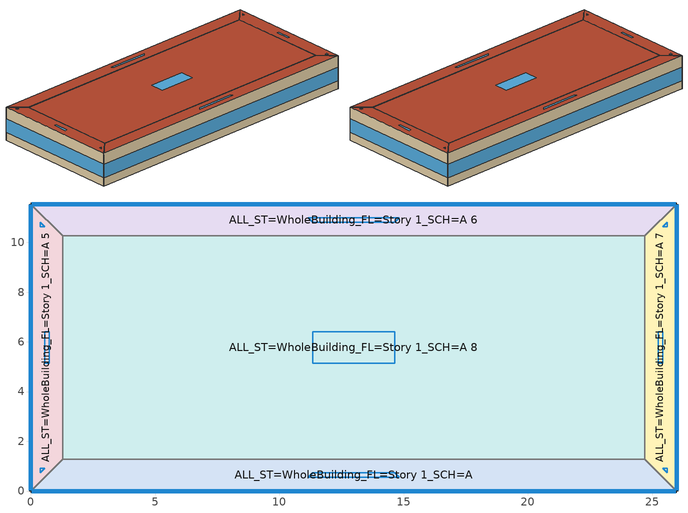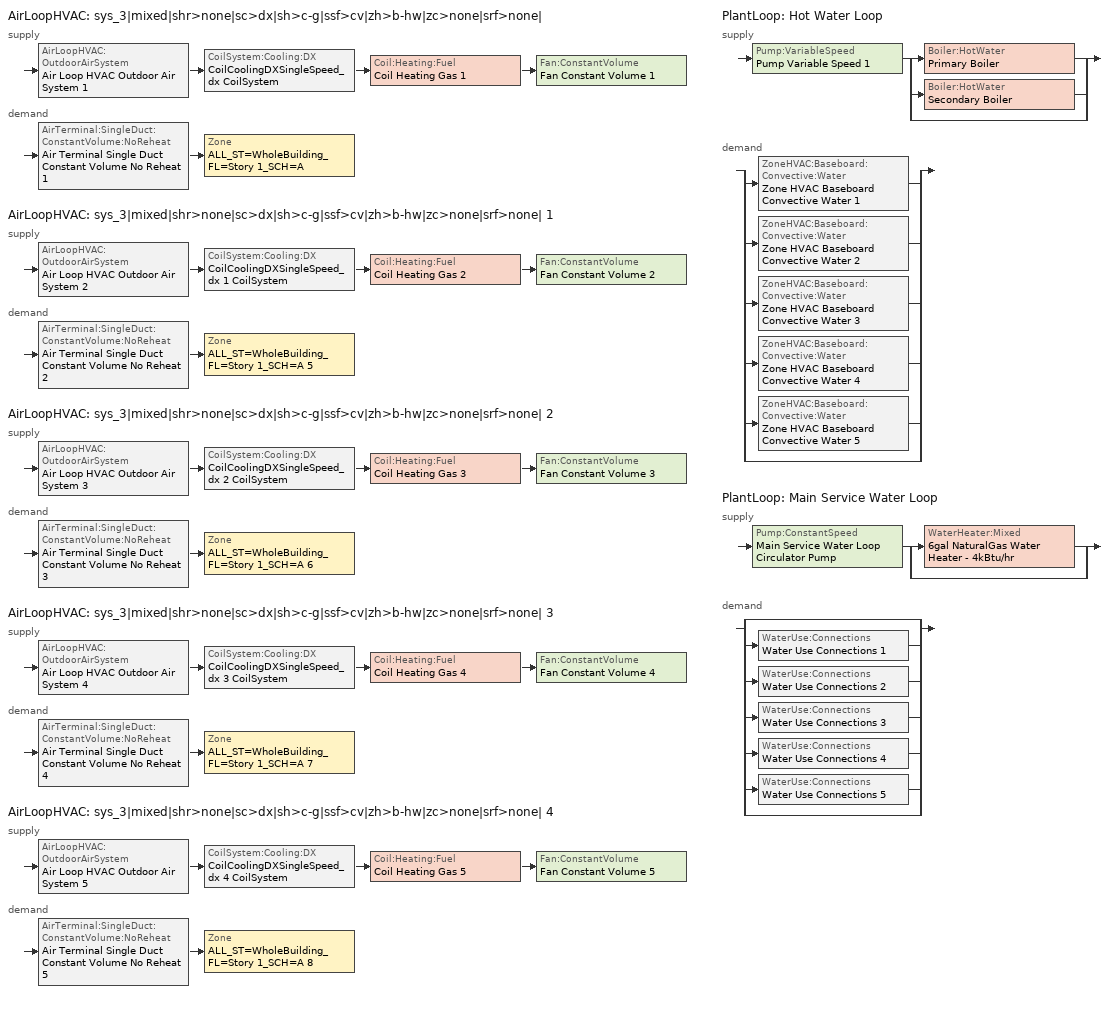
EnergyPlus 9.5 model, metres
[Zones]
ALL_ST=WholeBuilding_FL=Story 1_SCH=A
 floor ground (BTAP-Grnd-Floor-Mass:U-0.757): 25.98,0 0,0 1.28,1.28 24.7,1.28 z0
 wall outside (BTAP-Ext-Wall-Mass:U-0.265): 0,0 25.98,0 z0:3
 wall to ALL_ST=WholeBuilding_FL=Story 1_SCH=A 5 (BTAP-Int-Wall): 1.28,1.28 0,0 z0:3
 wall to ALL_ST=WholeBuilding_FL=Story 1_SCH=A 8 (BTAP-Int-Wall): 24.7,1.28 1.28,1.28 z0:3
 wall to ALL_ST=WholeBuilding_FL=Story 1_SCH=A 7 (BTAP-Int-Wall): 25.98,0 24.7,1.28 z0:3
 window (BTAP-Ext-FixedWindow:U=0.190 SHGC=0.600): 0.03,0 25.96,0 z0.76:1.96
 roof outside (BTAP-Ext-Roof-Metal:U-0.156): 24.7,1.28 1.28,1.28 0,0 25.98,0 z3
 skylight (BTAP-Ext-Skylights:U=0.269 SHGC=0.600): 14.65,0.73 11.33,0.73 11.15,0.55 14.83,0.55 z3
ALL_ST=WholeBuilding_FL=Story 1_SCH=A 5
 floor ground (BTAP-Grnd-Floor-Mass:U-0.757): 0,0 0,11.55 1.28,10.26 1.28,1.28 z0
 wall outside (BTAP-Ext-Wall-Mass:U-0.265): 0,11.55 0,0 z0:3
 wall to ALL_ST=WholeBuilding_FL=Story 1_SCH=A 6 (BTAP-Int-Wall): 1.28,10.26 0,11.55 z0:3
 wall to ALL_ST=WholeBuilding_FL=Story 1_SCH=A 8 (BTAP-Int-Wall): 1.28,1.28 1.28,10.26 z0:3
 window (BTAP-Ext-FixedWindow:U=0.190 SHGC=0.600): 0,11.52 0,0.03 z0.76:1.97
 roof outside (BTAP-Ext-Roof-Metal:U-0.156): 1.28,1.28 1.28,10.26 0,11.55 0,0 z3
 skylight (BTAP-Ext-Skylights:U=0.269 SHGC=0.600): 0.73,6.41 0.55,6.41 0.55,5.14 0.73,5.14 z3; 0.37,10.81 0.37,10.63 0.55,10.63 z3; 0.55,0.92 0.37,0.92 0.37,0.73 z3
ALL_ST=WholeBuilding_FL=Story 1_SCH=A 6
 floor ground (BTAP-Grnd-Floor-Mass:U-0.757): 0,11.55 25.98,11.55 24.7,10.26 1.28,10.26 z0
 wall outside (BTAP-Ext-Wall-Mass:U-0.265): 25.98,11.55 0,11.55 z0:3
 wall to ALL_ST=WholeBuilding_FL=Story 1_SCH=A 8 (BTAP-Int-Wall): 1.28,10.26 24.7,10.26 z0:3
 wall to ALL_ST=WholeBuilding_FL=Story 1_SCH=A 7 (BTAP-Int-Wall): 24.7,10.26 25.98,11.55 z0:3
 window (BTAP-Ext-FixedWindow:U=0.190 SHGC=0.600): 25.96,11.55 0.03,11.55 z0.76:1.96
 roof outside (BTAP-Ext-Roof-Metal:U-0.156): 1.28,10.26 24.7,10.26 25.98,11.55 0,11.55 z3
 skylight (BTAP-Ext-Skylights:U=0.269 SHGC=0.600): 11.33,10.81 14.65,10.81 14.83,11 11.15,11 z3
ALL_ST=WholeBuilding_FL=Story 1_SCH=A 7
 floor ground (BTAP-Grnd-Floor-Mass:U-0.757): 25.98,11.55 25.98,0 24.7,1.28 24.7,10.26 z0
 wall outside (BTAP-Ext-Wall-Mass:U-0.265): 25.98,0 25.98,11.55 z0:3
 wall to ALL_ST=WholeBuilding_FL=Story 1_SCH=A 8 (BTAP-Int-Wall): 24.7,10.26 24.7,1.28 z0:3
 window (BTAP-Ext-FixedWindow:U=0.190 SHGC=0.600): 25.98,0.03 25.98,11.52 z0.76:1.97
 roof outside (BTAP-Ext-Roof-Metal:U-0.156): 24.7,10.26 24.7,1.28 25.98,0 25.98,11.55 z3
 skylight (BTAP-Ext-Skylights:U=0.269 SHGC=0.600): 25.61,0.92 25.43,0.92 25.61,0.73 z3; 25.43,6.41 25.25,6.41 25.25,5.14 25.43,5.14 z3; 25.61,10.81 25.43,10.63 25.61,10.63 z3
ALL_ST=WholeBuilding_FL=Story 1_SCH=A 8
 floor ground (BTAP-Grnd-Floor-Mass:U-0.757): 1.28,1.28 1.28,10.26 24.7,10.26 24.7,1.28 z0
 roof outside (BTAP-Ext-Roof-Metal:U-0.156): 24.7,1.28 24.7,10.26 1.28,10.26 1.28,1.28 z3
 skylight (BTAP-Ext-Skylights:U=0.269 SHGC=0.600): 14.65,5.14 14.65,6.41 11.33,6.41 11.33,5.14 z3
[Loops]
AirLoopHVAC 'sys_3|mixed|shr>none|sc>dx|sh>c-g|ssf>cv|zh>b-hw|zc>none|srf>none|'
 supply: AirLoopHVAC:OutdoorAirSystem 'Air Loop HVAC Outdoor Air System 1' > CoilSystem:Cooling:DX 'CoilCoolingDXSingleSpeed_dx CoilSystem' > Coil:Heating:Fuel 'Coil Heating Gas 1' > Fan:ConstantVolume 'Fan Constant Volume 1'
 demand: AirTerminal:SingleDuct:ConstantVolume:NoReheat 'Air Terminal Single Duct Constant Volume No Reheat 1' > Zone 'ALL_ST=WholeBuilding_FL=Story 1_SCH=A'
AirLoopHVAC 'sys_3|mixed|shr>none|sc>dx|sh>c-g|ssf>cv|zh>b-hw|zc>none|srf>none| 1'
 supply: AirLoopHVAC:OutdoorAirSystem 'Air Loop HVAC Outdoor Air System 2' > CoilSystem:Cooling:DX 'CoilCoolingDXSingleSpeed_dx 1 CoilSystem' > Coil:Heating:Fuel 'Coil Heating Gas 2' > Fan:ConstantVolume 'Fan Constant Volume 2'
 demand: AirTerminal:SingleDuct:ConstantVolume:NoReheat 'Air Terminal Single Duct Constant Volume No Reheat 2' > Zone 'ALL_ST=WholeBuilding_FL=Story 1_SCH=A 5'
AirLoopHVAC 'sys_3|mixed|shr>none|sc>dx|sh>c-g|ssf>cv|zh>b-hw|zc>none|srf>none| 2'
 supply: AirLoopHVAC:OutdoorAirSystem 'Air Loop HVAC Outdoor Air System 3' > CoilSystem:Cooling:DX 'CoilCoolingDXSingleSpeed_dx 2 CoilSystem' > Coil:Heating:Fuel 'Coil Heating Gas 3' > Fan:ConstantVolume 'Fan Constant Volume 3'
 demand: AirTerminal:SingleDuct:ConstantVolume:NoReheat 'Air Terminal Single Duct Constant Volume No Reheat 3' > Zone 'ALL_ST=WholeBuilding_FL=Story 1_SCH=A 6'
AirLoopHVAC 'sys_3|mixed|shr>none|sc>dx|sh>c-g|ssf>cv|zh>b-hw|zc>none|srf>none| 3'
 supply: AirLoopHVAC:OutdoorAirSystem 'Air Loop HVAC Outdoor Air System 4' > CoilSystem:Cooling:DX 'CoilCoolingDXSingleSpeed_dx 3 CoilSystem' > Coil:Heating:Fuel 'Coil Heating Gas 4' > Fan:ConstantVolume 'Fan Constant Volume 4'
 demand: AirTerminal:SingleDuct:ConstantVolume:NoReheat 'Air Terminal Single Duct Constant Volume No Reheat 4' > Zone 'ALL_ST=WholeBuilding_FL=Story 1_SCH=A 7'
AirLoopHVAC 'sys_3|mixed|shr>none|sc>dx|sh>c-g|ssf>cv|zh>b-hw|zc>none|srf>none| 4'
 supply: AirLoopHVAC:OutdoorAirSystem 'Air Loop HVAC Outdoor Air System 5' > CoilSystem:Cooling:DX 'CoilCoolingDXSingleSpeed_dx 4 CoilSystem' > Coil:Heating:Fuel 'Coil Heating Gas 5' > Fan:ConstantVolume 'Fan Constant Volume 5'
 demand: AirTerminal:SingleDuct:ConstantVolume:NoReheat 'Air Terminal Single Duct Constant Volume No Reheat 5' > Zone 'ALL_ST=WholeBuilding_FL=Story 1_SCH=A 8'
PlantLoop 'Hot Water Loop'
 supply: Pump:VariableSpeed 'Pump Variable Speed 1' > split
  | Boiler:HotWater 'Primary Boiler'
  | Boiler:HotWater 'Secondary Boiler'
  | bypass
 demand: split
  | ZoneHVAC:Baseboard:Convective:Water 'Zone HVAC Baseboard Convective Water 1'
  | ZoneHVAC:Baseboard:Convective:Water 'Zone HVAC Baseboard Convective Water 2'
  | ZoneHVAC:Baseboard:Convective:Water 'Zone HVAC Baseboard Convective Water 3'
  | ZoneHVAC:Baseboard:Convective:Water 'Zone HVAC Baseboard Convective Water 4'
  | ZoneHVAC:Baseboard:Convective:Water 'Zone HVAC Baseboard Convective Water 5'
  | bypass
PlantLoop 'Main Service Water Loop'
 supply: Pump:ConstantSpeed 'Main Service Water Loop Circulator Pump' > split
  | WaterHeater:Mixed '6gal NaturalGas Water Heater - 4kBtu/hr'
  | bypass
 demand: split
  | bypass
  | WaterUse:Connections 'Water Use Connections 1'
  | WaterUse:Connections 'Water Use Connections 2'
  | WaterUse:Connections 'Water Use Connections 3'
  | WaterUse:Connections 'Water Use Connections 4'
  | WaterUse:Connections 'Water Use Connections 5'
  | bypass
[Building]
SmallOffice_Rectangular_NECB2017: North Axis {deg}=0
[Site:Location]
Windsor Intl AP_ON_CAN: Latitude {deg}=42.276; Longitude {deg}=-82.956; Time Zone {hr}=-5; Elevation {m}=189.6
[Site:GroundTemperature:BuildingSurface]
19.527, 19.502, 19.536, 19.598, 20.002, 21.64, 22.225, 22.375, 21.449, 20.121, 19.802, 19.633
[Site:WaterMainsTemperature]
Calculation Method=Correlation; Annual Average Outdoor Air Temperature {C}=10.5083; Maximum Difference In Monthly Average Outdoor Air Temperatures {deltaC}=24.6
[SizingPeriod:DesignDay] Day of Month=21; Dry-Bulb Temperature Range Modifier Type=DefaultMultipliers; Humidity Condition Type=Wetbulb; Barometric Pressure {Pa}=99068; Rain Indicator=No; Snow Indicator=No; Daylight Saving Time Indicator=No
Name | Month | Day Type | Maximum Dry-Bulb Temperature {C} | Daily Dry-Bulb Temperature Range {deltaC} | Wetbulb or DewPoint at Maximum Dry-Bulb {C} | Wind Speed {m/s} | Wind Direction {deg} | Solar Model Indicator | ASHRAE Clear Sky Optical Depth for Beam Irradiance (taub) | ASHRAE Clear Sky Optical Depth for Diffuse Irradiance (taud) | Sky Clearness
Windsor Intl AP Ann Clg .4% Condns DB=>MWB | 7 | SummerDesignDay | 32 | 9.1 | 23.1 | 5.4 | 230 | ASHRAETau | 0.438 | 2.254
Windsor Intl AP Ann Htg 99.6% Condns DB | 1 | WinterDesignDay | -15.5 | 0 | -15.5 | 5.1 | 240 | ASHRAEClearSky |  |  | 0
[Material] Thermal Absorptance=0.9
Name | Roughness | Thickness {m} | Conductivity {W/m-K} | Density {kg/m3} | Specific Heat {J/kg-K} | Solar Absorptance | Visible Absorptance
1/2IN Gypsum 1 | Smooth | 0.0127 | 0.16 | 784.9 | 830 | 0.4 | 0.4
1IN Stucco 1 | Smooth | 0.0253 | 0.6918 | 1858 | 837 | 0.7 | 0.92
6 in. Normalweight Concrete Floor 1 | MediumRough | 0.1524 | 2.31 | 2322 | 832 | 0.7 | 0.7
8IN CONCRETE HW RefBldg 1 | Rough | 0.2032 | 1.311 | 2240 | 836.8 | 0.7 | 0.7
G01 13mm gypsum board 1 | Smooth | 0.0127 | 0.16 | 800 | 1090 | 0.7 | 0.5
Metal Roof Surface 1 | Smooth | 0.0008 | 45.28 | 7824 | 500 | 0.7 | 0.7
[Material:NoMass] Roughness=Smooth; Thermal Absorptance=0.9; Solar Absorptance=0.7
Name | Thermal Resistance {m2-K/W} | Visible Absorptance
Typical Carpet Pad 2 | 1.25503 | 0.8
Typical Insulation 2 | 3.50264 | 0.7
Typical Insulation 3 | 6.41024 | 0.7
[WindowMaterial:SimpleGlazingSystem] Solar Heat Gain Coefficient=0.6; Visible Transmittance=0.21
Name | U-Factor {W/m2-K}
SimpleGlazing:U=0.190 SHGC=0.600 | 1.9
SimpleGlazing:U=0.269 SHGC=0.600 | 2.69
[Construction]
BTAP-Ext-FixedWindow:U=0.190 SHGC=0.600: SimpleGlazing:U=0.190 SHGC=0.600
BTAP-Ext-Roof-Metal:U-0.156: Metal Roof Surface 1, Typical Insulation 3
BTAP-Ext-Skylights:U=0.269 SHGC=0.600: SimpleGlazing:U=0.269 SHGC=0.600
BTAP-Ext-Wall-Mass:U-0.265: 1IN Stucco 1, 8IN CONCRETE HW RefBldg 1, Typical Insulation 2, 1/2IN Gypsum 1
BTAP-Grnd-Floor-Mass:U-0.757: 6 in. Normalweight Concrete Floor 1, Typical Carpet Pad 2
BTAP-Int-Wall: G01 13mm gypsum board 1, G01 13mm gypsum board 1
[Zone] Multiplier=1; Part of Total Floor Area=Yes
ALL_ST=WholeBuilding_FL=Story 1_SCH=A; ALL_ST=WholeBuilding_FL=Story 1_SCH=A 5; ALL_ST=WholeBuilding_FL=Story 1_SCH=A 6; ALL_ST=WholeBuilding_FL=Story 1_SCH=A 7; ALL_ST=WholeBuilding_FL=Story 1_SCH=A 8
[ZoneInfiltration:DesignFlowRate] Schedule=Always On Discrete; Design Flow Rate Calculation Method=Flow/ExteriorArea; Flow per Exterior Surface Area {m3/s-m2}=0.000464174; Constant Term Coefficient=0; Temperature Term Coefficient=0; Velocity Term Coefficient=0.224; Velocity Squared Term Coefficient=0
Name | Zone or ZoneList
Story 1 South Perimeter Space Infiltration | ALL_ST=WholeBuilding_FL=Story 1_SCH=A
Story 1 West Perimeter Space Infiltration | ALL_ST=WholeBuilding_FL=Story 1_SCH=A 5
Story 1 North Perimeter Space Infiltration | ALL_ST=WholeBuilding_FL=Story 1_SCH=A 6
Story 1 East Perimeter Space Infiltration | ALL_ST=WholeBuilding_FL=Story 1_SCH=A 7
Story 1 Core Space Infiltration | ALL_ST=WholeBuilding_FL=Story 1_SCH=A 8
[ZoneControl:Thermostat] Temperature Difference Between Cutout And Setpoint {deltaC}=0
Name | Zone or ZoneList | Control Type Schedule | Control 1
ALL_ST=WholeBuilding_FL=Story 1_SCH=A Thermostat | ALL_ST=WholeBuilding_FL=Story 1_SCH=A | ALL_ST=WholeBuilding_FL=Story 1_SCH=A Thermostat Schedule | Office WholeBuilding Thermostat 11
ALL_ST=WholeBuilding_FL=Story 1_SCH=A 5 Thermostat | ALL_ST=WholeBuilding_FL=Story 1_SCH=A 5 | ALL_ST=WholeBuilding_FL=Story 1_SCH=A 5 Thermostat Schedule | Office WholeBuilding Thermostat 12
ALL_ST=WholeBuilding_FL=Story 1_SCH=A 6 Thermostat | ALL_ST=WholeBuilding_FL=Story 1_SCH=A 6 | ALL_ST=WholeBuilding_FL=Story 1_SCH=A 6 Thermostat Schedule | Office WholeBuilding Thermostat 13
ALL_ST=WholeBuilding_FL=Story 1_SCH=A 7 Thermostat | ALL_ST=WholeBuilding_FL=Story 1_SCH=A 7 | ALL_ST=WholeBuilding_FL=Story 1_SCH=A 7 Thermostat Schedule | Office WholeBuilding Thermostat 14
ALL_ST=WholeBuilding_FL=Story 1_SCH=A 8 Thermostat | ALL_ST=WholeBuilding_FL=Story 1_SCH=A 8 | ALL_ST=WholeBuilding_FL=Story 1_SCH=A 8 Thermostat Schedule | Office WholeBuilding Thermostat 15
[ThermostatSetpoint:DualSetpoint] Heating Setpoint Temperature Schedule=NECB-A-Thermostat Setpoint-Heating; Cooling Setpoint Temperature Schedule=NECB-A-Thermostat Setpoint-Cooling
Office WholeBuilding Thermostat 11; Office WholeBuilding Thermostat 12; Office WholeBuilding Thermostat 13; Office WholeBuilding Thermostat 14; Office WholeBuilding Thermostat 15
[AirTerminal:SingleDuct:ConstantVolume:NoReheat] Availability Schedule=Always On Discrete; Maximum Air Flow Rate {m3/s}=AutoSize
Air Terminal Single Duct Constant Volume No Reheat 1; Air Terminal Single Duct Constant Volume No Reheat 2; Air Terminal Single Duct Constant Volume No Reheat 3; Air Terminal Single Duct Constant Volume No Reheat 4; Air Terminal Single Duct Constant Volume No Reheat 5
[ZoneHVAC:Baseboard:Convective:Water] Availability Schedule=Always On Discrete; Heating Design Capacity Method=HeatingDesignCapacity; Heating Design Capacity {W}=Autosize; Heating Design Capacity Per Floor Area {W/m2}=0; Fraction of Autosized Heating Design Capacity=0.8; U-Factor Times Area Value {W/K}=Autosize; Maximum Water Flow Rate {m3/s}=Autosize; Convergence Tolerance=0.001
Zone HVAC Baseboard Convective Water 1; Zone HVAC Baseboard Convective Water 2; Zone HVAC Baseboard Convective Water 3; Zone HVAC Baseboard Convective Water 4; Zone HVAC Baseboard Convective Water 5
[Zone equipment]
ALL_ST=WholeBuilding_FL=Story 1_SCH=A: Air Terminal Single Duct Constant Volume No Reheat 1, Zone HVAC Baseboard Convective Water 1
ALL_ST=WholeBuilding_FL=Story 1_SCH=A 5: Air Terminal Single Duct Constant Volume No Reheat 2, Zone HVAC Baseboard Convective Water 2
ALL_ST=WholeBuilding_FL=Story 1_SCH=A 6: Air Terminal Single Duct Constant Volume No Reheat 3, Zone HVAC Baseboard Convective Water 3
ALL_ST=WholeBuilding_FL=Story 1_SCH=A 7: Air Terminal Single Duct Constant Volume No Reheat 4, Zone HVAC Baseboard Convective Water 4
ALL_ST=WholeBuilding_FL=Story 1_SCH=A 8: Air Terminal Single Duct Constant Volume No Reheat 5, Zone HVAC Baseboard Convective Water 5
[Sizing:Zone] Zone Cooling Design Supply Air Temperature Input Method=TemperatureDifference; Zone Cooling Design Supply Air Temperature {C}=14; Zone Cooling Design Supply Air Temperature Difference {deltaC}=11; Zone Heating Design Supply Air Temperature Input Method=TemperatureDifference; Zone Heating Design Supply Air Temperature {C}=40; Zone Heating Design Supply Air Temperature Difference {deltaC}=21; Zone Cooling Design Supply Air Humidity Ratio {kgWater/kgDryAir}=0.0085; Zone Heating Design Supply Air Humidity Ratio {kgWater/kgDryAir}=0.008; Design Specification Outdoor Air Object=Office WholeBuilding Ventilation; Zone Heating Sizing Factor=1.3; Zone Cooling Sizing Factor=1.1; Cooling Design Air Flow Method=DesignDay; Cooling Design Air Flow Rate {m3/s}=0; Cooling Minimum Air Flow per Zone Floor Area {m3/s-m2}=0.000762; Cooling Minimum Air Flow {m3/s}=0; Cooling Minimum Air Flow Fraction=0; Heating Design Air Flow Method=DesignDay; Heating Design Air Flow Rate {m3/s}=0; Heating Maximum Air Flow per Zone Floor Area {m3/s-m2}=0.002032; Heating Maximum Air Flow {m3/s}=0.141576; Heating Maximum Air Flow Fraction=0.3; Account for Dedicated Outdoor Air System=No
ALL_ST=WholeBuilding_FL=Story 1_SCH=A; ALL_ST=WholeBuilding_FL=Story 1_SCH=A 5; ALL_ST=WholeBuilding_FL=Story 1_SCH=A 6; ALL_ST=WholeBuilding_FL=Story 1_SCH=A 7; ALL_ST=WholeBuilding_FL=Story 1_SCH=A 8
[Controller:MechanicalVentilation] Availability Schedule=Always On Discrete; Demand Controlled Ventilation=No; System Outdoor Air Method=ZoneSum; Design Specification Outdoor Air Object Name 1=Office WholeBuilding Ventilation
Name | Zone or ZoneList Name 1
Controller Mechanical Ventilation 1 | ALL_ST=WholeBuilding_FL=Story 1_SCH=A
Controller Mechanical Ventilation 2 | ALL_ST=WholeBuilding_FL=Story 1_SCH=A 5
Controller Mechanical Ventilation 3 | ALL_ST=WholeBuilding_FL=Story 1_SCH=A 6
Controller Mechanical Ventilation 4 | ALL_ST=WholeBuilding_FL=Story 1_SCH=A 7
Controller Mechanical Ventilation 5 | ALL_ST=WholeBuilding_FL=Story 1_SCH=A 8
[DesignSpecification:OutdoorAir]
Office WholeBuilding Ventilation: Outdoor Air Method=Sum; Outdoor Air Flow per Person {m3/s-person}=0.00235974; Outdoor Air Flow per Zone Floor Area {m3/s-m2}=0.0003048; Outdoor Air Flow per Zone {m3/s}=0; Outdoor Air Flow Air Changes per Hour {1/hr}=0
[AirLoopHVAC] Design Supply Air Flow Rate {m3/s}=AutoSize; Design Return Air Flow Fraction of Supply Air Flow=1
sys_3|mixed|shr>none|sc>dx|sh>c-g|ssf>cv|zh>b-hw|zc>none|srf>none|; sys_3|mixed|shr>none|sc>dx|sh>c-g|ssf>cv|zh>b-hw|zc>none|srf>none| 1; sys_3|mixed|shr>none|sc>dx|sh>c-g|ssf>cv|zh>b-hw|zc>none|srf>none| 2; sys_3|mixed|shr>none|sc>dx|sh>c-g|ssf>cv|zh>b-hw|zc>none|srf>none| 3; sys_3|mixed|shr>none|sc>dx|sh>c-g|ssf>cv|zh>b-hw|zc>none|srf>none| 4
[Sizing:System] Type of Load to Size On=Sensible; Design Outdoor Air Flow Rate {m3/s}=Autosize; Central Heating Maximum System Air Flow Ratio=1; Preheat Design Temperature {C}=7; Preheat Design Humidity Ratio {kgWater/kgDryAir}=0.008; Precool Design Temperature {C}=13; Precool Design Humidity Ratio {kgWater/kgDryAir}=0.008; Central Cooling Design Supply Air Temperature {C}=13; Central Heating Design Supply Air Temperature {C}=43; Type of Zone Sum to Use=NonCoincident; 100% Outdoor Air in Cooling=No; 100% Outdoor Air in Heating=No; Central Cooling Design Supply Air Humidity Ratio {kgWater/kgDryAir}=0.0085; Central Heating Design Supply Air Humidity Ratio {kgWater/kgDryAir}=0.008; Cooling Supply Air Flow Rate Method=DesignDay; Cooling Supply Air Flow Rate {m3/s}=0; Cooling Supply Air Flow Rate Per Floor Area {m3/s-m2}=0.00996765; Cooling Fraction of Autosized Cooling Supply Air Flow Rate=1; Cooling Supply Air Flow Rate Per Unit Cooling Capacity {m3/s-W}=3.94755e-05; Heating Supply Air Flow Rate Method=DesignDay; Heating Supply Air Flow Rate {m3/s}=0; Heating Supply Air Flow Rate Per Floor Area {m3/s-m2}=0.00996765; Heating Fraction of Autosized Heating Supply Air Flow Rate=1; Heating Fraction of Autosized Cooling Supply Air Flow Rate=1; Heating Supply Air Flow Rate Per Unit Heating Capacity {m3/s-W}=3.15882e-05; System Outdoor Air Method=ZoneSum; Zone Maximum Outdoor Air Fraction=1; Cooling Design Capacity Method=CoolingDesignCapacity; Cooling Design Capacity {W}=Autosize; Cooling Design Capacity Per Floor Area {W/m2}=234.7; Fraction of Autosized Cooling Design Capacity=1; Heating Design Capacity Method=HeatingDesignCapacity; Heating Design Capacity {W}=Autosize; Heating Design Capacity Per Floor Area {W/m2}=157; Fraction of Autosized Heating Design Capacity=1; Central Cooling Capacity Control Method=OnOff
sys_3|mixed|shr>none|sc>dx|sh>c-g|ssf>cv|zh>b-hw|zc>none|srf>none|; sys_3|mixed|shr>none|sc>dx|sh>c-g|ssf>cv|zh>b-hw|zc>none|srf>none| 1; sys_3|mixed|shr>none|sc>dx|sh>c-g|ssf>cv|zh>b-hw|zc>none|srf>none| 2; sys_3|mixed|shr>none|sc>dx|sh>c-g|ssf>cv|zh>b-hw|zc>none|srf>none| 3; sys_3|mixed|shr>none|sc>dx|sh>c-g|ssf>cv|zh>b-hw|zc>none|srf>none| 4
[AvailabilityManager:Scheduled] Schedule=Always On Discrete
sys_3|mixed|shr>none|sc>dx|sh>c-g|ssf>cv|zh>b-hw|zc>none|srf>none| Availability Manager; Air Loop HVAC Outdoor Air System 1 Availability Manager; sys_3|mixed|shr>none|sc>dx|sh>c-g|ssf>cv|zh>b-hw|zc>none|srf>none| 1 Availability Manager; Air Loop HVAC Outdoor Air System 2 Availability Manager; sys_3|mixed|shr>none|sc>dx|sh>c-g|ssf>cv|zh>b-hw|zc>none|srf>none| 2 Availability Manager; Air Loop HVAC Outdoor Air System 3 Availability Manager; sys_3|mixed|shr>none|sc>dx|sh>c-g|ssf>cv|zh>b-hw|zc>none|srf>none| 3 Availability Manager; Air Loop HVAC Outdoor Air System 4 Availability Manager; sys_3|mixed|shr>none|sc>dx|sh>c-g|ssf>cv|zh>b-hw|zc>none|srf>none| 4 Availability Manager; Air Loop HVAC Outdoor Air System 5 Availability Manager
[Controller:OutdoorAir] Minimum Outdoor Air Flow Rate {m3/s}=Autosize; Maximum Outdoor Air Flow Rate {m3/s}=Autosize; Economizer Control Type=NoEconomizer; Economizer Control Action Type=ModulateFlow; Economizer Maximum Limit Dry-Bulb Temperature {C}=28; Economizer Maximum Limit Enthalpy {J/kg}=64000; Economizer Minimum Limit Dry-Bulb Temperature {C}=-100; Lockout Type=NoLockout; Minimum Limit Type=FixedMinimum; High Humidity Control=No; Control High Indoor Humidity Based on Outdoor Humidity Ratio=Yes; Heat Recovery Bypass Control Type=BypassWhenWithinEconomizerLimits
Name | Mechanical Ventilation Controller
Controller Outdoor Air 1 | Controller Mechanical Ventilation 1
Controller Outdoor Air 2 | Controller Mechanical Ventilation 2
Controller Outdoor Air 3 | Controller Mechanical Ventilation 3
Controller Outdoor Air 4 | Controller Mechanical Ventilation 4
Controller Outdoor Air 5 | Controller Mechanical Ventilation 5
[SetpointManager:MixedAir] Control Variable=Temperature
Node 28 OS Default SPM; Node 27 OS Default SPM; Node 26 OS Default SPM; Node 41 OS Default SPM; Node 40 OS Default SPM; Node 39 OS Default SPM; Node 55 OS Default SPM; Node 54 OS Default SPM; Node 53 OS Default SPM; Node 69 OS Default SPM; Node 68 OS Default SPM; Node 67 OS Default SPM; Node 83 OS Default SPM; Node 82 OS Default SPM; Node 81 OS Default SPM
[CoilSystem:Cooling:DX] Availability Schedule=Always On Discrete
Name | Cooling Coil
CoilCoolingDXSingleSpeed_dx CoilSystem | CoilCoolingDXSingleSpeed_dx
CoilCoolingDXSingleSpeed_dx 1 CoilSystem | CoilCoolingDXSingleSpeed_dx 1
CoilCoolingDXSingleSpeed_dx 2 CoilSystem | CoilCoolingDXSingleSpeed_dx 2
CoilCoolingDXSingleSpeed_dx 3 CoilSystem | CoilCoolingDXSingleSpeed_dx 3
CoilCoolingDXSingleSpeed_dx 4 CoilSystem | CoilCoolingDXSingleSpeed_dx 4
[Coil:Cooling:DX:SingleSpeed] Availability Schedule=Always On Discrete; Gross Rated Total Cooling Capacity {W}=Autosize; Gross Rated Sensible Heat Ratio=Autosize; Gross Rated Cooling COP {W/W}=3; Rated Air Flow Rate {m3/s}=Autosize; Rated Evaporator Fan Power Per Volume Flow Rate {W/(m3/s)}=773.3; Minimum Outdoor Dry-Bulb Temperature for Compressor Operation {C}=-25; Condenser Type=AirCooled; Evaporative Condenser Effectiveness=0; Evaporative Condenser Air Flow Rate {m3/s}=Autosize; Evaporative Condenser Pump Rated Power Consumption {W}=Autosize; Crankcase Heater Capacity {W}=0; Maximum Outdoor Dry-Bulb Temperature for Crankcase Heater Operation {C}=0; Basin Heater Capacity {W/K}=0; Basin Heater Setpoint Temperature {C}=10
Name | Total Cooling Capacity Function of Temperature Curve | Total Cooling Capacity Function of Flow Fraction Curve | Energy Input Ratio Function of Temperature Curve | Energy Input Ratio Function of Flow Fraction Curve | Part Load Fraction Correlation Curve
CoilCoolingDXSingleSpeed_dx | Curve Biquadratic 1 | Curve Quadratic 1 | Curve Biquadratic 2 | Curve Quadratic 2 | Curve Quadratic 3
CoilCoolingDXSingleSpeed_dx 1 | Curve Biquadratic 3 | Curve Quadratic 4 | Curve Biquadratic 4 | Curve Quadratic 5 | Curve Quadratic 6
CoilCoolingDXSingleSpeed_dx 2 | Curve Biquadratic 5 | Curve Quadratic 7 | Curve Biquadratic 6 | Curve Quadratic 8 | Curve Quadratic 9
CoilCoolingDXSingleSpeed_dx 3 | Curve Biquadratic 7 | Curve Quadratic 10 | Curve Biquadratic 8 | Curve Quadratic 11 | Curve Quadratic 12
CoilCoolingDXSingleSpeed_dx 4 | Curve Biquadratic 9 | Curve Quadratic 13 | Curve Biquadratic 10 | Curve Quadratic 14 | Curve Quadratic 15
[Coil:Heating:Fuel] Availability Schedule=Always On Discrete; Fuel Type=NaturalGas; Burner Efficiency=0.8; Nominal Capacity {W}=AutoSize; Parasitic Electric Load {W}=0; Parasitic Fuel Load {W}=0
Coil Heating Gas 1; Coil Heating Gas 2; Coil Heating Gas 3; Coil Heating Gas 4; Coil Heating Gas 5
[Fan:ConstantVolume] Availability Schedule=Always On Discrete; Fan Total Efficiency=0.7; Pressure Rise {Pa}=250; Maximum Flow Rate {m3/s}=AutoSize; Motor Efficiency=0.9; Motor In Airstream Fraction=1
Fan Constant Volume 1; Fan Constant Volume 2; Fan Constant Volume 3; Fan Constant Volume 4; Fan Constant Volume 5
[SetpointManager:SingleZone:Reheat] Control Variable=Temperature; Minimum Supply Air Temperature {C}=13; Maximum Supply Air Temperature {C}=43
Name | Control Zone
Setpoint Manager Single Zone Reheat 1 | ALL_ST=WholeBuilding_FL=Story 1_SCH=A
Setpoint Manager Single Zone Reheat 2 | ALL_ST=WholeBuilding_FL=Story 1_SCH=A 5
Setpoint Manager Single Zone Reheat 3 | ALL_ST=WholeBuilding_FL=Story 1_SCH=A 6
Setpoint Manager Single Zone Reheat 4 | ALL_ST=WholeBuilding_FL=Story 1_SCH=A 7
Setpoint Manager Single Zone Reheat 5 | ALL_ST=WholeBuilding_FL=Story 1_SCH=A 8
[PlantLoop] Fluid Type=Water; Maximum Loop Flow Rate {m3/s}=Autosize; Minimum Loop Flow Rate {m3/s}=0; Plant Loop Volume {m3}=Autocalculate; Load Distribution Scheme=Optimal; Plant Loop Demand Calculation Scheme=SingleSetpoint
Name | Plant Equipment Operation Scheme | Maximum Loop Temperature {C} | Minimum Loop Temperature {C}
Hot Water Loop | Hot Water Loop Operation Schemes | 100 | 0
Main Service Water Loop | Main Service Water Loop Operation Schemes | 60 | 10
[Sizing:Plant] Loop Type=Heating; Sizing Option=NonCoincident; Zone Timesteps in Averaging Window=1; Coincident Sizing Factor Mode=None
Name | Design Loop Exit Temperature {C} | Loop Design Temperature Difference {deltaC}
Hot Water Loop | 82 | 16
Main Service Water Loop | 60 | 5
[Pump:VariableSpeed]
Pump Variable Speed 1: Design Maximum Flow Rate {m3/s}=Autosize; Design Pump Head {Pa}=179352; Design Power Consumption {W}=Autosize; Motor Efficiency=0.9; Fraction of Motor Inefficiencies to Fluid Stream=0; Coefficient 1 of the Part Load Performance Curve=0; Coefficient 2 of the Part Load Performance Curve=1; Coefficient 3 of the Part Load Performance Curve=0; Coefficient 4 of the Part Load Performance Curve=0; Design Minimum Flow Rate {m3/s}=0; Pump Control Type=Intermittent; Skin Loss Radiative Fraction=0.5; Design Power Sizing Method=PowerPerFlowPerPressure; Design Electric Power per Unit Flow Rate {W/(m3/s)}=348701.1; Design Shaft Power per Unit Flow Rate per Unit Head {W/((m3/s)-Pa)}=1.28205; Design Minimum Flow Rate Fraction=0
[Boiler:HotWater] Fuel Type=NaturalGas; Nominal Capacity {W}=Autosize; Nominal Thermal Efficiency=0.8; Design Water Flow Rate {m3/s}=Autosize; Minimum Part Load Ratio=0; Maximum Part Load Ratio=1; Optimum Part Load Ratio=1; Water Outlet Upper Temperature Limit {C}=99; Boiler Flow Mode=ConstantFlow; Parasitic Electric Load {W}=0; Sizing Factor=1
Primary Boiler; Secondary Boiler
[SetpointManager:OutdoorAirReset]
Setpoint Manager Outdoor Air Reset 1: Control Variable=Temperature; Setpoint at Outdoor Low Temperature {C}=82; Outdoor Low Temperature {C}=-16; Setpoint at Outdoor High Temperature {C}=60; Outdoor High Temperature {C}=0
[PlantEquipmentOperationSchemes] Control Scheme Object Type 1=PlantEquipmentOperation:HeatingLoad; Control Scheme Schedule Name 1=Always On Discrete
Name | Control Scheme Name 1
Hot Water Loop Operation Schemes | Hot Water Loop Heating Operation Scheme
Main Service Water Loop Operation Schemes | Main Service Water Loop Heating Operation Scheme
[PlantEquipmentOperation:HeatingLoad] Load Range Lower Limit 1 {W}=0; Load Range Upper Limit 1 {W}=1000000000
Name | Range Equipment List Name 1
Hot Water Loop Heating Operation Scheme | Hot Water Loop Heating Equipment List
Main Service Water Loop Heating Operation Scheme | Main Service Water Loop Heating Equipment List
[PlantEquipmentList]
Hot Water Loop Heating Equipment List: Boiler:HotWater, Primary Boiler, Boiler:HotWater, Secondary Boiler
Main Service Water Loop Heating Equipment List: WaterHeater:Mixed, 6gal NaturalGas Water Heater - 4kBtu/hr
[Pump:ConstantSpeed]
Main Service Water Loop Circulator Pump: Design Flow Rate {m3/s}=Autosize; Design Pump Head {Pa}=170.404; Design Power Consumption {W}=Autosize; Motor Efficiency=0.9; Fraction of Motor Inefficiencies to Fluid Stream=0; Pump Control Type=Intermittent; Design Power Sizing Method=PowerPerFlowPerPressure; Design Electric Power per Unit Flow Rate {W/(m3/s)}=348701.1; Design Shaft Power per Unit Flow Rate per Unit Head {W-s/m3-Pa}=1.28205
[WaterHeater:Mixed]
6gal NaturalGas Water Heater - 4kBtu/hr: Tank Volume {m3}=0.0227151; Setpoint Temperature Schedule=Service Water Loop Temp - 140F; Deadband Temperature Difference {deltaC}=2; Maximum Temperature Limit {C}=60; Heater Control Type=Cycle; Heater Maximum Capacity {W}=1186.86; Heater Ignition Minimum Flow Rate {m3/s}=0; Heater Ignition Delay {s}=0; Heater Fuel Type=NaturalGas; Heater Thermal Efficiency=0.78; Off Cycle Parasitic Fuel Consumption Rate {W}=7.77014; Off Cycle Parasitic Fuel Type=NaturalGas; Off Cycle Parasitic Heat Fraction to Tank=0.8; On Cycle Parasitic Fuel Consumption Rate {W}=7.77014; On Cycle Parasitic Fuel Type=NaturalGas; On Cycle Parasitic Heat Fraction to Tank=0; Ambient Temperature Indicator=Schedule; Ambient Temperature Schedule=Water Heater Ambient Temp Schedule - 70.0f; Off Cycle Loss Coefficient to Ambient Temperature {W/K}=6; Off Cycle Loss Fraction to Zone=1; On Cycle Loss Coefficient to Ambient Temperature {W/K}=6; On Cycle Loss Fraction to Zone=1; Use Side Effectiveness=1; Source Side Effectiveness=1; Use Side Design Flow Rate {m3/s}=Autosize; Source Side Design Flow Rate {m3/s}=Autosize; Indirect Water Heating Recovery Time {hr}=1.5; Source Side Flow Control Mode=IndirectHeatPrimarySetpoint
[WaterHeater:Sizing]
6gal NaturalGas Water Heater - 4kBtu/hr: Design Mode=PeakDraw; Time Storage Can Meet Peak Draw {hr}=0.538503; Time for Tank Recovery {hr}=0; Nominal Tank Volume for Autosizing Plant Connections {m3}=1
[SetpointManager:Scheduled]
Service hot water setpoint manager: Control Variable=Temperature; Schedule=Service Water Loop Temp - 140F
[WaterUse:Connections] Drain Water Heat Exchanger Type=None; Drain Water Heat Exchanger Destination=Plant
Name | Water Use Equipment Name 1
Water Use Connections 1 | Story 1 core space Service Water Use 0.06gal/min
Water Use Connections 2 | Story 1 east perimeter space Service Water Use 0.0gal/min
Water Use Connections 3 | Story 1 north perimeter space Service Water Use 0.01gal/min
Water Use Connections 4 | Story 1 south perimeter space Service Water Use 0.01gal/min
Water Use Connections 5 | Story 1 west perimeter space Service Water Use 0.0gal/min
[WaterUse:Equipment] Flow Rate Fraction Schedule=NECB-A-Service Water Heating
Name | Peak Flow Rate {m3/s} | Target Temperature Schedule | Zone | Sensible Fraction Schedule | Latent Fraction Schedule
Story 1 core space Service Water Use 0.06gal/min | 4.0208e-06 | Schedule Ruleset 5 | ALL_ST=WholeBuilding_FL=Story 1_SCH=A 8 | Schedule Ruleset 3 | Schedule Ruleset 4
Story 1 east perimeter space Service Water Use 0.0gal/min | 2.51792e-07 | Schedule Ruleset 8 | ALL_ST=WholeBuilding_FL=Story 1_SCH=A 7 | Schedule Ruleset 6 | Schedule Ruleset 7
Story 1 north perimeter space Service Water Use 0.01gal/min | 6.05874e-07 | Schedule Ruleset 11 | ALL_ST=WholeBuilding_FL=Story 1_SCH=A 6 | Schedule Ruleset 9 | Schedule Ruleset 10
Story 1 south perimeter space Service Water Use 0.01gal/min | 6.05874e-07 | Schedule Ruleset 14 | ALL_ST=WholeBuilding_FL=Story 1_SCH=A | Schedule Ruleset 12 | Schedule Ruleset 13
Story 1 west perimeter space Service Water Use 0.0gal/min | 2.51792e-07 | Schedule Ruleset 17 | ALL_ST=WholeBuilding_FL=Story 1_SCH=A 5 | Schedule Ruleset 15 | Schedule Ruleset 16
[Schedule:Compact]
ALL_ST=WholeBuilding_FL=Story 1_SCH=A Thermostat Schedule; ALL_ST=WholeBuilding_FL=Story 1_SCH=A 5 Thermostat Schedule; ALL_ST=WholeBuilding_FL=Story 1_SCH=A 6 Thermostat Schedule; ALL_ST=WholeBuilding_FL=Story 1_SCH=A 7 Thermostat Schedule; ALL_ST=WholeBuilding_FL=Story 1_SCH=A 8 Thermostat Schedule: Through: 12/31, For: AllDays, Until: 24:00, 4
[Schedule:Day:Interval]
NECB-A-Thermostat Setpoint-Heating Sun|Hol Day; NECB-A-Thermostat Setpoint-Heating Sat Day: No, 24:00, 18
NECB-A-Thermostat Setpoint-Heating Default|Wkdy Day; NECB-A-Thermostat Setpoint-Heating Default: No, 06:00, 18, 07:00, 20, 21:00, 22, 24:00, 18
NECB-A-Thermostat Setpoint-Cooling Sun|Hol Day; NECB-A-Thermostat Setpoint-Cooling Sat Day: No, 24:00, 35
NECB-A-Thermostat Setpoint-Cooling Default|Wkdy Day; NECB-A-Thermostat Setpoint-Cooling Default: No, 06:00, 35, 21:00, 24, 24:00, 35
NECB-A-Service Water Heating Default; NECB-A-Service Water Heating Default|Wkdy Day: No, 07:00, 0.05, 08:00, 0.1, 10:00, 0.5, 16:00, 0.9, 17:00, 0.7, 18:00, 0.5, 19:00, 0.3, 22:00, 0.2, 24:00, 0.05
NECB-A-Service Water Heating Sat Day; NECB-A-Service Water Heating Sun|Hol Day; Schedule Day 11; Schedule Day 14; Schedule Day 17; Schedule Day 20; Schedule Day 33: No, 24:00, 0.05
Schedule Day 10; Schedule Day 13; Schedule Day 16; Schedule Day 19; Schedule Day 22: No, 24:00, 0.2
Schedule Day 12; Schedule Day 15; Schedule Day 18; Schedule Day 21; Schedule Day 34; Service Water Loop Temp - 140F Default: No, 24:00, 60
Water Heater Ambient Temp Schedule - 70.0f Default: No, 24:00, 21.1111
[Schedule:Week:Daily]
NECB-A-Thermostat Setpoint-Heating Week Rule - Jan1-Dec31: NECB-A-Thermostat Setpoint-Heating Sun|Hol Day, NECB-A-Thermostat Setpoint-Heating Default|Wkdy Day, NECB-A-Thermostat Setpoint-Heating Default|Wkdy Day, NECB-A-Thermostat Setpoint-Heating Default|Wkdy Day, NECB-A-Thermostat Setpoint-Heating Default|Wkdy Day, NECB-A-Thermostat Setpoint-Heating Default|Wkdy Day, NECB-A-Thermostat Setpoint-Heating Sat Day, NECB-A-Thermostat Setpoint-Heating Default, NECB-A-Thermostat Setpoint-Heating Default, NECB-A-Thermostat Setpoint-Heating Default, NECB-A-Thermostat Setpoint-Heating Default, NECB-A-Thermostat Setpoint-Heating Default
NECB-A-Thermostat Setpoint-Cooling Week Rule - Jan1-Dec31: NECB-A-Thermostat Setpoint-Cooling Sun|Hol Day, NECB-A-Thermostat Setpoint-Cooling Default|Wkdy Day, NECB-A-Thermostat Setpoint-Cooling Default|Wkdy Day, NECB-A-Thermostat Setpoint-Cooling Default|Wkdy Day, NECB-A-Thermostat Setpoint-Cooling Default|Wkdy Day, NECB-A-Thermostat Setpoint-Cooling Default|Wkdy Day, NECB-A-Thermostat Setpoint-Cooling Sat Day, NECB-A-Thermostat Setpoint-Cooling Default, NECB-A-Thermostat Setpoint-Cooling Default, NECB-A-Thermostat Setpoint-Cooling Default, NECB-A-Thermostat Setpoint-Cooling Default, NECB-A-Thermostat Setpoint-Cooling Default
NECB-A-Service Water Heating Week Rule - Jan1-Dec31: NECB-A-Service Water Heating Sun|Hol Day, NECB-A-Service Water Heating Default|Wkdy Day, NECB-A-Service Water Heating Default|Wkdy Day, NECB-A-Service Water Heating Default|Wkdy Day, NECB-A-Service Water Heating Default|Wkdy Day, NECB-A-Service Water Heating Default|Wkdy Day, NECB-A-Service Water Heating Sat Day, NECB-A-Service Water Heating Default, NECB-A-Service Water Heating Default, NECB-A-Service Water Heating Default, NECB-A-Service Water Heating Default, NECB-A-Service Water Heating Default
Schedule Ruleset 10 Week Rule - Jan1-Dec31: Schedule Day 17, Schedule Day 17, Schedule Day 17, Schedule Day 17, Schedule Day 17, Schedule Day 17, Schedule Day 17, Schedule Day 17, Schedule Day 17, Schedule Day 17, Schedule Day 17, Schedule Day 17
Schedule Ruleset 11 Week Rule - Jan1-Dec31: Schedule Day 18, Schedule Day 18, Schedule Day 18, Schedule Day 18, Schedule Day 18, Schedule Day 18, Schedule Day 18, Schedule Day 18, Schedule Day 18, Schedule Day 18, Schedule Day 18, Schedule Day 18
Schedule Ruleset 12 Week Rule - Jan1-Dec31: Schedule Day 19, Schedule Day 19, Schedule Day 19, Schedule Day 19, Schedule Day 19, Schedule Day 19, Schedule Day 19, Schedule Day 19, Schedule Day 19, Schedule Day 19, Schedule Day 19, Schedule Day 19
Schedule Ruleset 13 Week Rule - Jan1-Dec31: Schedule Day 20, Schedule Day 20, Schedule Day 20, Schedule Day 20, Schedule Day 20, Schedule Day 20, Schedule Day 20, Schedule Day 20, Schedule Day 20, Schedule Day 20, Schedule Day 20, Schedule Day 20
Schedule Ruleset 14 Week Rule - Jan1-Dec31: Schedule Day 21, Schedule Day 21, Schedule Day 21, Schedule Day 21, Schedule Day 21, Schedule Day 21, Schedule Day 21, Schedule Day 21, Schedule Day 21, Schedule Day 21, Schedule Day 21, Schedule Day 21
Schedule Ruleset 15 Week Rule - Jan1-Dec31: Schedule Day 22, Schedule Day 22, Schedule Day 22, Schedule Day 22, Schedule Day 22, Schedule Day 22, Schedule Day 22, Schedule Day 22, Schedule Day 22, Schedule Day 22, Schedule Day 22, Schedule Day 22
Schedule Ruleset 16 Week Rule - Jan1-Dec31: Schedule Day 33, Schedule Day 33, Schedule Day 33, Schedule Day 33, Schedule Day 33, Schedule Day 33, Schedule Day 33, Schedule Day 33, Schedule Day 33, Schedule Day 33, Schedule Day 33, Schedule Day 33
Schedule Ruleset 17 Week Rule - Jan1-Dec31: Schedule Day 34, Schedule Day 34, Schedule Day 34, Schedule Day 34, Schedule Day 34, Schedule Day 34, Schedule Day 34, Schedule Day 34, Schedule Day 34, Schedule Day 34, Schedule Day 34, Schedule Day 34
Schedule Ruleset 3 Week Rule - Jan1-Dec31: Schedule Day 10, Schedule Day 10, Schedule Day 10, Schedule Day 10, Schedule Day 10, Schedule Day 10, Schedule Day 10, Schedule Day 10, Schedule Day 10, Schedule Day 10, Schedule Day 10, Schedule Day 10
Schedule Ruleset 4 Week Rule - Jan1-Dec31: Schedule Day 11, Schedule Day 11, Schedule Day 11, Schedule Day 11, Schedule Day 11, Schedule Day 11, Schedule Day 11, Schedule Day 11, Schedule Day 11, Schedule Day 11, Schedule Day 11, Schedule Day 11
Schedule Ruleset 5 Week Rule - Jan1-Dec31: Schedule Day 12, Schedule Day 12, Schedule Day 12, Schedule Day 12, Schedule Day 12, Schedule Day 12, Schedule Day 12, Schedule Day 12, Schedule Day 12, Schedule Day 12, Schedule Day 12, Schedule Day 12
Schedule Ruleset 6 Week Rule - Jan1-Dec31: Schedule Day 13, Schedule Day 13, Schedule Day 13, Schedule Day 13, Schedule Day 13, Schedule Day 13, Schedule Day 13, Schedule Day 13, Schedule Day 13, Schedule Day 13, Schedule Day 13, Schedule Day 13
Schedule Ruleset 7 Week Rule - Jan1-Dec31: Schedule Day 14, Schedule Day 14, Schedule Day 14, Schedule Day 14, Schedule Day 14, Schedule Day 14, Schedule Day 14, Schedule Day 14, Schedule Day 14, Schedule Day 14, Schedule Day 14, Schedule Day 14
Schedule Ruleset 8 Week Rule - Jan1-Dec31: Schedule Day 15, Schedule Day 15, Schedule Day 15, Schedule Day 15, Schedule Day 15, Schedule Day 15, Schedule Day 15, Schedule Day 15, Schedule Day 15, Schedule Day 15, Schedule Day 15, Schedule Day 15
Schedule Ruleset 9 Week Rule - Jan1-Dec31: Schedule Day 16, Schedule Day 16, Schedule Day 16, Schedule Day 16, Schedule Day 16, Schedule Day 16, Schedule Day 16, Schedule Day 16, Schedule Day 16, Schedule Day 16, Schedule Day 16, Schedule Day 16
Service Water Loop Temp - 140F Week Rule - Jan1-Dec31: Service Water Loop Temp - 140F Default, Service Water Loop Temp - 140F Default, Service Water Loop Temp - 140F Default, Service Water Loop Temp - 140F Default, Service Water Loop Temp - 140F Default, Service Water Loop Temp - 140F Default, Service Water Loop Temp - 140F Default, Service Water Loop Temp - 140F Default, Service Water Loop Temp - 140F Default, Service Water Loop Temp - 140F Default, Service Water Loop Temp - 140F Default, Service Water Loop Temp - 140F Default
Water Heater Ambient Temp Schedule - 70.0f Week Rule - Jan1-Dec31: Water Heater Ambient Temp Schedule - 70.0f Default, Water Heater Ambient Temp Schedule - 70.0f Default, Water Heater Ambient Temp Schedule - 70.0f Default, Water Heater Ambient Temp Schedule - 70.0f Default, Water Heater Ambient Temp Schedule - 70.0f Default, Water Heater Ambient Temp Schedule - 70.0f Default, Water Heater Ambient Temp Schedule - 70.0f Default, Water Heater Ambient Temp Schedule - 70.0f Default, Water Heater Ambient Temp Schedule - 70.0f Default, Water Heater Ambient Temp Schedule - 70.0f Default, Water Heater Ambient Temp Schedule - 70.0f Default, Water Heater Ambient Temp Schedule - 70.0f Default
[Schedule:Year]
NECB-A-Thermostat Setpoint-Heating: NECB-A-Thermostat Setpoint-Heating Week Rule - Jan1-Dec31, 1, 1, 12, 31
NECB-A-Thermostat Setpoint-Cooling: NECB-A-Thermostat Setpoint-Cooling Week Rule - Jan1-Dec31, 1, 1, 12, 31
NECB-A-Service Water Heating: NECB-A-Service Water Heating Week Rule - Jan1-Dec31, 1, 1, 12, 31
Schedule Ruleset 10: Schedule Ruleset 10 Week Rule - Jan1-Dec31, 1, 1, 12, 31
Schedule Ruleset 11: Schedule Ruleset 11 Week Rule - Jan1-Dec31, 1, 1, 12, 31
Schedule Ruleset 12: Schedule Ruleset 12 Week Rule - Jan1-Dec31, 1, 1, 12, 31
Schedule Ruleset 13: Schedule Ruleset 13 Week Rule - Jan1-Dec31, 1, 1, 12, 31
Schedule Ruleset 14: Schedule Ruleset 14 Week Rule - Jan1-Dec31, 1, 1, 12, 31
Schedule Ruleset 15: Schedule Ruleset 15 Week Rule - Jan1-Dec31, 1, 1, 12, 31
Schedule Ruleset 16: Schedule Ruleset 16 Week Rule - Jan1-Dec31, 1, 1, 12, 31
Schedule Ruleset 17: Schedule Ruleset 17 Week Rule - Jan1-Dec31, 1, 1, 12, 31
Schedule Ruleset 3: Schedule Ruleset 3 Week Rule - Jan1-Dec31, 1, 1, 12, 31
Schedule Ruleset 4: Schedule Ruleset 4 Week Rule - Jan1-Dec31, 1, 1, 12, 31
Schedule Ruleset 5: Schedule Ruleset 5 Week Rule - Jan1-Dec31, 1, 1, 12, 31
Schedule Ruleset 6: Schedule Ruleset 6 Week Rule - Jan1-Dec31, 1, 1, 12, 31
Schedule Ruleset 7: Schedule Ruleset 7 Week Rule - Jan1-Dec31, 1, 1, 12, 31
Schedule Ruleset 8: Schedule Ruleset 8 Week Rule - Jan1-Dec31, 1, 1, 12, 31
Schedule Ruleset 9: Schedule Ruleset 9 Week Rule - Jan1-Dec31, 1, 1, 12, 31
Service Water Loop Temp - 140F: Service Water Loop Temp - 140F Week Rule - Jan1-Dec31, 1, 1, 12, 31
Water Heater Ambient Temp Schedule - 70.0f: Water Heater Ambient Temp Schedule - 70.0f Week Rule - Jan1-Dec31, 1, 1, 12, 31
[Schedule:Constant]
Always On Discrete: Hourly Value=1
[Curve:Biquadratic] Minimum Value of x {BasedOnField A2}=17; Maximum Value of x {BasedOnField A2}=22; Minimum Value of y {BasedOnField A3}=13; Maximum Value of y {BasedOnField A3}=46
Name | Coefficient1 Constant | Coefficient2 x | Coefficient3 x**2 | Coefficient4 y | Coefficient5 y**2 | Coefficient6 x*y
Curve Biquadratic 1; Curve Biquadratic 3; Curve Biquadratic 5; Curve Biquadratic 7; Curve Biquadratic 9 | 0.942588 | 0.00954335 | 0.00068377 | -0.0110427 | 5.249e-06 | -9.72e-06
Curve Biquadratic 2; Curve Biquadratic 4; Curve Biquadratic 6; Curve Biquadratic 8; Curve Biquadratic 10 | 0.342414 | 0.034885 | -0.0006237 | 0.00497722 | 0.000437951 | -0.000728028
[Curve:Quadratic]
Name | Coefficient1 Constant | Coefficient2 x | Coefficient3 x**2 | Minimum Value of x {BasedOnField A2} | Maximum Value of x {BasedOnField A2}
Curve Quadratic 1; Curve Quadratic 4; Curve Quadratic 7; Curve Quadratic 10; Curve Quadratic 13 | 0.8 | 0.2 | 0 | 0.5 | 1.5
Curve Quadratic 2; Curve Quadratic 5; Curve Quadratic 8; Curve Quadratic 11; Curve Quadratic 14 | 1.1552 | -0.1808 | 0.0256 | 0.5 | 1.5
Curve Quadratic 3; Curve Quadratic 6; Curve Quadratic 9; Curve Quadratic 12; Curve Quadratic 15 | 0.85 | 0.15 | 0 | 0 | 1
